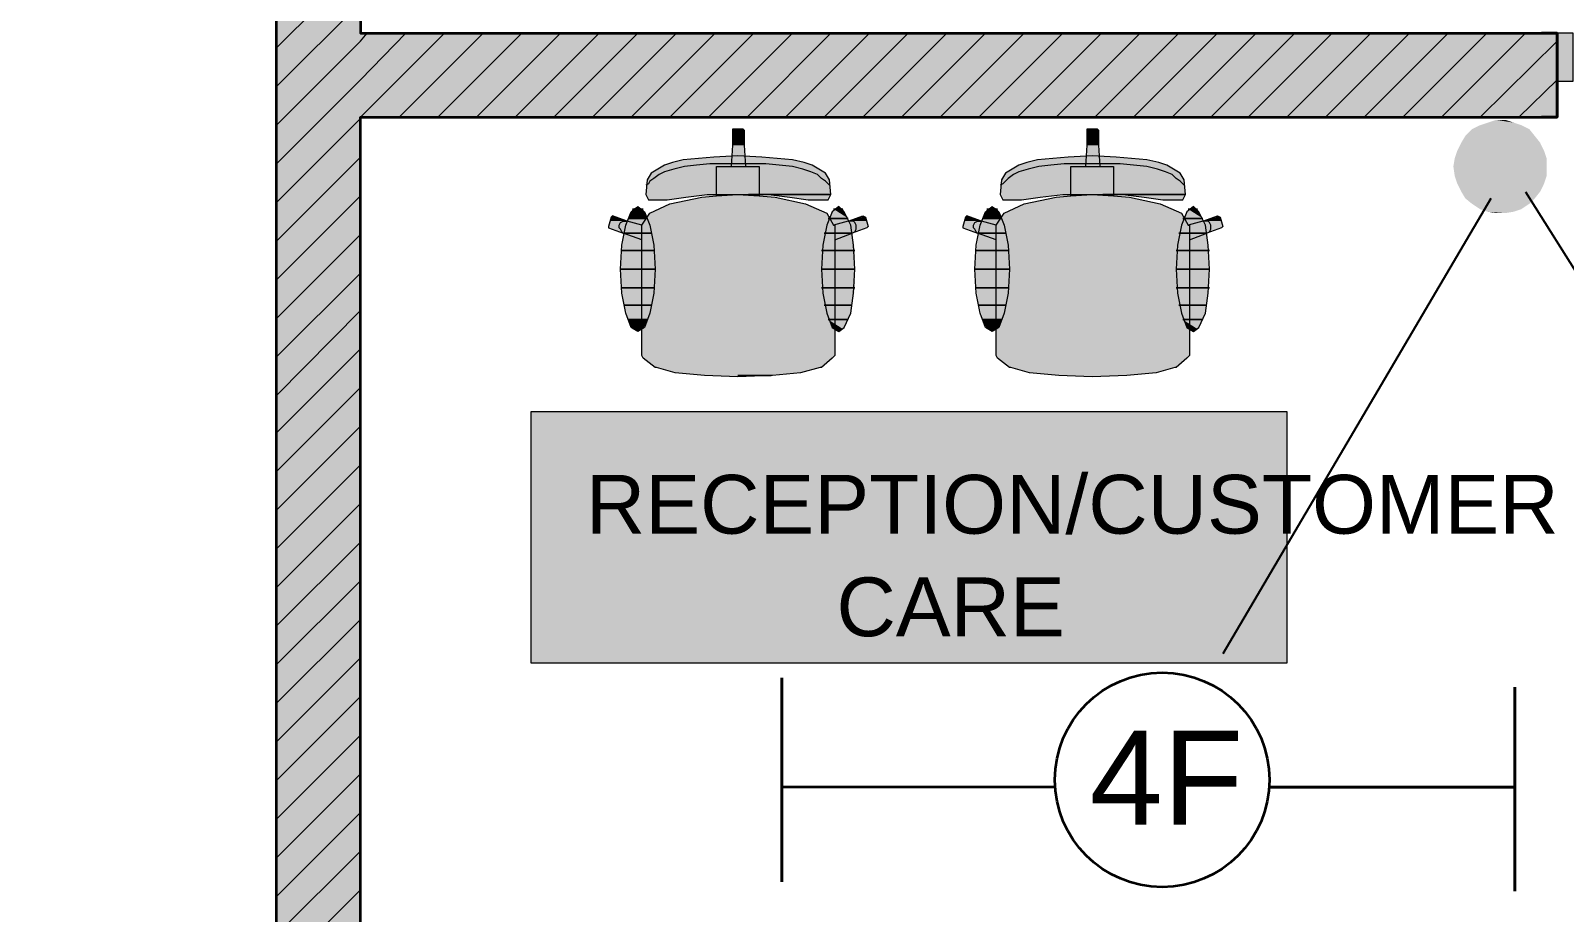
# Model space of a CAD drawing. Header units: millimetres. Extents: x 0 to 72213, y -495 to 58962.
# Drawn here: x 14028 to 21335, y 31709 to 35913 of the extents above; entities that cross this region are included whole.
import ezdxf

# ---------------------------------------------------------------- set-up
doc = ezdxf.new("R2010")
doc.units = ezdxf.units.MM
doc.header["$MEASUREMENT"] = 0
doc.layers.add('PDF_Geometry', color=7, linetype='Continuous', true_color=0xfd8379)
doc.layers.add('PDF_Solid Fills', color=7, linetype='Continuous', true_color=0xffffff)
doc.layers.add('PDF_Text', color=7, linetype='Continuous')
doc.styles.add('PDF Arial-BoldMT', font='arial.ttf')
doc.styles.add('PDF TimesNewRomanPSMT', font='arial.ttf')

msp = doc.modelspace()

# ---------------------------------------------------------------- linework, layer by layer
at = {"layer": 'PDF_Geometry', "color": 7, "lineweight": 35}
for points in [[(15199.4, 41100.4), (15269.3, 41100.4), (15199.4, 41100.4), (15199.4, 40935.3), (15199.4, 41100.4), (17796.5, 41100.4), (17796.5, 40954.4), (17796.5, 40852.8), (17796.5, 40700.4), (15599.4, 40700.4), (15599.4, 35899.9), (21301.6, 35899.9), (21301.6, 35671.3), (21301.6, 35899.9), (21225.4, 35899.9), (21301.6, 35899.9)], [(13897.7, 29092.9), (13796.1, 29092.9), (13796.1, 29296), (13796.1, 29397.6), (13796.1, 29499.2), (15199.4, 29499.2), (15199.4, 40700.4)], [(21225.4, 35899.9), (21301.6, 35899.9), (21301.6, 35671.3), (21301.6, 35499.8), (21225.4, 35499.8)], [(17447.2, 29092.9), (17548.8, 29092.9), (17548.8, 29296), (17548.8, 29397.6), (17548.8, 29499.2), (15599.4, 29499.2), (15599.4, 35499.8), (21301.6, 35499.8), (21301.6, 35671.3), (21301.6, 35499.8), (21225.4, 35499.8), (21301.6, 35499.8)]]:
    msp.add_lwpolyline(points, dxfattribs=at)
at = {"layer": 'PDF_Geometry', "lineweight": 9}
for points in [[(15199.4, 35830), (15599.4, 36230.1)], [(15199.4, 35645.9), (15599.4, 36045.9)], [(15199.4, 35277.6), (15599.4, 35677.6), (15815.3, 35899.9)], [(15199.4, 35461.7), (15599.4, 35861.8), (15631.2, 35899.9)], [(15599.4, 35499.8), (15999.5, 35899.9)], [(15783.6, 35499.8), (16183.6, 35899.9)], [(15967.7, 35499.8), (16367.8, 35899.9)], [(16151.9, 35499.8), (16551.9, 35899.9)], [(16336, 35499.8), (16736.1, 35899.9)], [(16520.2, 35499.8), (16920.2, 35899.9)], [(16704.3, 35499.8), (17104.4, 35899.9)], [(16888.5, 35499.8), (17288.5, 35899.9)], [(17072.6, 35499.8), (17472.6, 35899.9)], [(17256.8, 35499.8), (17656.8, 35899.9)], [(17440.9, 35499.8), (17840.9, 35899.9)], [(17625, 35499.8), (18025.1, 35899.9)], [(17809.2, 35499.8), (18209.2, 35899.9)], [(17993.3, 35499.8), (18393.4, 35899.9)], [(18177.5, 35499.8), (18577.5, 35899.9)], [(18361.6, 35499.8), (18761.7, 35899.9)], [(18545.8, 35499.8), (18945.8, 35899.9)], [(18729.9, 35499.8), (19130, 35899.9)], [(18914.1, 35499.8), (19314.1, 35899.9)], [(19098.2, 35499.8), (19498.2, 35899.9)], [(19282.3, 35499.8), (19682.4, 35899.9)], [(19466.5, 35499.8), (19866.5, 35899.9)], [(19650.6, 35499.8), (20050.7, 35899.9)], [(19828.4, 35499.8), (20228.5, 35899.9)], [(20012.6, 35499.8), (20412.6, 35899.9)], [(20196.7, 35499.8), (20596.8, 35899.9)], [(20380.9, 35499.8), (20780.9, 35899.9)], [(20565, 35499.8), (20965.1, 35899.9)], [(20749.2, 35499.8), (21149.2, 35899.9)], [(20933.3, 35499.8), (21301.6, 35861.8)], [(21117.5, 35499.8), (21301.6, 35677.6)], [(15199.4, 35093.4), (15599.4, 35493.5)], [(15199.4, 34909.3), (15599.4, 35309.3)], [(15199.4, 34725.2), (15599.4, 35125.2)], [(15199.4, 34541), (15599.4, 34941.1)], [(15199.4, 34356.9), (15599.4, 34756.9)], [(15199.4, 34172.7), (15599.4, 34579.1)], [(15199.4, 33994.9), (15599.4, 34395)], [(15199.4, 33810.8), (15599.4, 34210.8)], [(15199.4, 33626.6), (15599.4, 34026.7)], [(15199.4, 33442.5), (15599.4, 33842.5)], [(15199.4, 33258.3), (15599.4, 33658.4)], [(15199.4, 33074.2), (15599.4, 33474.2)], [(15199.4, 32890.1), (15599.4, 33290.1)], [(15199.4, 32705.9), (15599.4, 33105.9)], [(15199.4, 32521.8), (15599.4, 32921.8)], [(15199.4, 32337.6), (15599.4, 32737.7)], [(15199.4, 32153.5), (15599.4, 32553.5)], [(15199.4, 31969.3), (15599.4, 32369.4)], [(15199.4, 31785.2), (15599.4, 32185.2)], [(15199.4, 31601), (15599.4, 32001.1)], [(15199.4, 31416.9), (15599.4, 31816.9)]]:
    msp.add_lwpolyline(points, dxfattribs=at)
at = {"layer": 'PDF_Geometry', "color": 30, "lineweight": 20, "true_color": 0xff6600}
msp.add_lwpolyline([(21301.6, 35671.3), (21377.8, 35671.3), (21377.8, 35899.9), (21301.6, 35899.9)], close=True, dxfattribs=at)
at = {"layer": 'PDF_Geometry', "color": 39, "lineweight": 13, "true_color": 0x563838}
for points in [[(17428.2, 35366.5), (17428.2, 35436.3), (17421.8, 35442.7), (17396.4, 35442.7), (17371, 35442.7), (17371, 35436.3), (17371, 35366.5)], [(19117.3, 35366.5), (19117.3, 35436.3), (19110.9, 35442.7), (19085.5, 35442.7), (19060.1, 35442.7), (19060.1, 35436.3), (19060.1, 35366.5)], [(17434.5, 35264.9), (17428.2, 35366.5), (17428.2, 35372.8), (17421.8, 35385.5), (17409.1, 35391.9), (17396.4, 35391.9), (17383.7, 35391.9), (17377.4, 35385.5), (17371, 35372.8), (17371, 35366.5), (17364.7, 35264.9)], [(19123.6, 35264.9), (19117.3, 35366.5), (19117.3, 35372.8), (19110.9, 35385.5), (19098.2, 35391.9), (19085.5, 35391.9), (19072.8, 35391.9), (19066.5, 35385.5), (19060.1, 35372.8), (19060.1, 35366.5), (19053.8, 35264.9)], [(17834.6, 35176), (17828.2, 35182.3), (17815.5, 35195), (17796.5, 35207.7), (17777.4, 35226.8), (17745.7, 35239.5), (17707.6, 35252.2), (17656.8, 35264.9), (17593.3, 35271.2), (17529.8, 35277.6), (17466.3, 35277.6), (17396.4, 35277.6), (17332.9, 35277.6), (17263.1, 35277.6), (17199.6, 35271.2), (17142.5, 35264.9), (17091.7, 35252.2), (17047.2, 35239.5), (17021.8, 35226.8), (16996.4, 35207.7), (16977.4, 35195), (16971, 35182.3), (16958.3, 35176)], [(17294.8, 35125.2), (17294.8, 35201.4), (17294.8, 35264.9), (17364.7, 35264.9), (17396.4, 35264.9), (17434.5, 35264.9), (17498, 35264.9), (17498, 35201.4), (17498, 35125.2)], [(19523.6, 35176), (19517.3, 35182.3), (19504.6, 35195), (19485.5, 35207.7), (19466.5, 35226.8), (19434.7, 35239.5), (19396.6, 35252.2), (19345.8, 35264.9), (19282.3, 35271.2), (19218.9, 35277.6), (19155.4, 35277.6), (19085.5, 35277.6), (19022, 35277.6), (18952.2, 35277.6), (18888.7, 35271.2), (18831.5, 35264.9), (18780.7, 35252.2), (18736.3, 35239.5), (18710.9, 35226.8), (18685.5, 35207.7), (18672.8, 35195), (18660.1, 35182.3), (18647.4, 35176)], [(18983.9, 35125.2), (18983.9, 35201.4), (18983.9, 35264.9), (19053.8, 35264.9), (19085.5, 35264.9), (19123.6, 35264.9), (19187.1, 35264.9), (19187.1, 35201.4), (19187.1, 35125.2)], [(16939.3, 34985.5), (16977.4, 35042.7), (17072.6, 35087.1), (17225, 35118.8), (17294.8, 35125.2), (17396.4, 35131.5), (17498, 35125.2), (17574.2, 35118.8), (17720.3, 35087.1), (17821.9, 35042.7), (17853.6, 34985.5)], [(18628.3, 34985.5), (18666.4, 35042.7), (18761.7, 35087.1), (18914.1, 35118.8), (18983.9, 35125.2), (19085.5, 35131.5), (19187.1, 35125.2), (19263.3, 35118.8), (19409.3, 35087.1), (19510.9, 35042.7), (19542.7, 34985.5)], [(16939.3, 34915.7), (16850.4, 34947.4), (16844, 34953.8), (16837.7, 34966.5), (16831.3, 34972.8), (16831.3, 34985.5), (16837.7, 34998.2), (16850.4, 35004.6), (16856.7, 35004.6), (16869.4, 35004.6), (16799.6, 35030), (16793.2, 35023.6), (16780.5, 34979.2), (16780.5, 34972.8), (16850.4, 34947.4)], [(17923.5, 35004.6), (17853.6, 34985.5), (17860, 34985.5), (17860, 34915.7), (17860, 34496.6), (17860, 34426.7), (17860, 34363.2), (17847.3, 34350.5), (17796.5, 34306.1), (17790.1, 34306.1), (17694.9, 34280.7), (17561.5, 34268), (17555.2, 34268), (17396.4, 34261.6), (17237.7, 34268), (17098, 34280.7), (17009.1, 34306.1), (17002.8, 34306.1), (16945.6, 34350.5), (16939.3, 34363.2), (16939.3, 34426.7), (16939.3, 34496.6), (16939.3, 34915.7), (16939.3, 34985.5), (16869.4, 35004.6)], [(17860, 34915.7), (17942.5, 34947.4), (17955.2, 34953.8), (17961.6, 34966.5), (17961.6, 34972.8), (17961.6, 34985.5), (17955.2, 34998.2), (17948.9, 35004.6), (17936.2, 35004.6), (17923.5, 35004.6), (17993.3, 35030), (18006, 35023.6), (18018.7, 34979.2), (18012.4, 34972.8), (17942.5, 34947.4)], [(18628.3, 34915.7), (18539.4, 34947.4), (18533.1, 34953.8), (18526.7, 34966.5), (18520.4, 34972.8), (18520.4, 34985.5), (18526.7, 34998.2), (18539.4, 35004.6), (18545.8, 35004.6), (18558.5, 35004.6), (18488.6, 35030), (18482.3, 35023.6), (18469.6, 34979.2), (18469.6, 34972.8), (18539.4, 34947.4)], [(19612.5, 35004.6), (19542.7, 34985.5), (19549, 34985.5), (19549, 34915.7), (19549, 34496.6), (19549, 34426.7), (19549, 34363.2), (19536.3, 34350.5), (19485.5, 34306.1), (19479.2, 34306.1), (19390.3, 34280.7), (19250.6, 34268), (19085.5, 34261.6), (18926.8, 34268), (18787.1, 34280.7), (18698.2, 34306.1), (18691.8, 34306.1), (18634.7, 34350.5), (18628.3, 34363.2), (18628.3, 34426.7), (18628.3, 34496.6), (18628.3, 34915.7), (18628.3, 34985.5), (18558.5, 35004.6)], [(19549, 34915.7), (19631.6, 34947.4), (19644.3, 34953.8), (19650.6, 34966.5), (19650.6, 34972.8), (19650.6, 34985.5), (19644.3, 34998.2), (19637.9, 35004.6), (19625.2, 35004.6), (19612.5, 35004.6), (19682.4, 35030), (19695.1, 35023.6), (19707.8, 34979.2), (19701.4, 34972.8), (19631.6, 34947.4)]]:
    msp.add_lwpolyline(points, dxfattribs=at)
for points in [[(17148.8, 35118.8), (17250.4, 35131.5), (17396.4, 35131.5), (17542.5, 35131.5), (17644.1, 35118.8), (17733, 35106.1), (17790.1, 35106.1), (17828.2, 35106.1), (17840.9, 35131.5), (17834.6, 35201.4), (17815.5, 35233.1), (17752, 35271.2), (17713.9, 35283.9), (17656.8, 35296.6), (17510.7, 35309.3), (17396.4, 35315.7), (17282.2, 35309.3), (17136.1, 35296.6), (17085.3, 35283.9), (17047.2, 35271.2), (16983.7, 35233.1), (16964.7, 35201.4), (16958.3, 35131.5), (16971, 35106.1), (17002.8, 35106.1), (17059.9, 35106.1)], [(18837.9, 35118.8), (18945.8, 35131.5), (19085.5, 35131.5), (19231.6, 35131.5), (19333.1, 35118.8), (19422, 35106.1), (19485.5, 35106.1), (19517.3, 35106.1), (19530, 35131.5), (19523.6, 35201.4), (19504.6, 35233.1), (19441.1, 35271.2), (19403, 35283.9), (19345.8, 35296.6), (19199.8, 35309.3), (19085.5, 35315.7), (18971.2, 35309.3), (18825.2, 35296.6), (18774.4, 35283.9), (18736.3, 35271.2), (18672.8, 35233.1), (18653.7, 35201.4), (18647.4, 35131.5), (18660.1, 35106.1), (18691.8, 35106.1), (18749, 35106.1)], [(16837.7, 34776), (16844, 34890.3), (16863.1, 34985.5), (16888.5, 35049), (16920.2, 35074.4), (16952, 35049), (16977.4, 34985.5), (16996.4, 34890.3), (17002.8, 34776), (16996.4, 34661.7), (16977.4, 34566.4), (16952, 34496.6), (16920.2, 34477.5), (16888.5, 34496.6), (16863.1, 34566.4), (16844, 34661.7)], [(17948.9, 34890.3), (17936.2, 34985.5), (17904.4, 35049), (17879, 35074.4), (17847.3, 35049), (17821.9, 34985.5), (17802.8, 34890.3), (17796.5, 34776), (17802.8, 34661.7), (17821.9, 34566.4), (17847.3, 34496.6), (17879, 34477.5), (17904.4, 34496.6), (17936.2, 34566.4), (17948.9, 34661.7), (17955.2, 34776)], [(18526.7, 34776), (18533.1, 34890.3), (18552.1, 34985.5), (18577.5, 35049), (18609.3, 35074.4), (18641, 35049), (18666.4, 34985.5), (18685.5, 34890.3), (18691.8, 34776), (18685.5, 34661.7), (18666.4, 34566.4), (18641, 34496.6), (18609.3, 34477.5), (18577.5, 34496.6), (18552.1, 34566.4), (18533.1, 34661.7)], [(19637.9, 34890.3), (19625.2, 34985.5), (19593.5, 35049), (19568.1, 35074.4), (19536.3, 35049), (19510.9, 34985.5), (19491.9, 34890.3), (19485.5, 34776), (19491.9, 34661.7), (19510.9, 34566.4), (19536.3, 34496.6), (19568.1, 34477.5), (19593.5, 34496.6), (19625.2, 34566.4), (19637.9, 34661.7), (19644.3, 34776)], [(20012.6, 32896.4), (16412.2, 32896.4), (16412.2, 34096.5), (20012.6, 34096.5)]]:
    msp.add_lwpolyline(points, close=True, dxfattribs=at)
at = {"layer": 'PDF_Geometry', "color": 7, "lineweight": 0, "true_color": 0xffffff}
for points in [[(17840.9, 35131.5), (17447.2, 35131.5), (17840.9, 35131.5)], [(19530, 35131.5), (19136.3, 35131.5), (19530, 35131.5)], [(16964.7, 35017.3), (16875.8, 35017.3), (16964.7, 35017.3)], [(16945.6, 35061.7), (16894.8, 35061.7), (16945.6, 35061.7)], [(17923.5, 35017.3), (17828.2, 35017.3), (17923.5, 35017.3)], [(17898.1, 35061.7), (17853.6, 35061.7), (17898.1, 35061.7)], [(18653.7, 35017.3), (18564.8, 35017.3), (18653.7, 35017.3)], [(18634.7, 35061.7), (18583.9, 35061.7), (18634.7, 35061.7)], [(19612.5, 35017.3), (19517.3, 35017.3), (19612.5, 35017.3)], [(19587.1, 35061.7), (19542.7, 35061.7), (19587.1, 35061.7)], [(16983.7, 34947.4), (16856.7, 34947.4), (16983.7, 34947.4)], [(17942.5, 34947.4), (17809.2, 34947.4), (17942.5, 34947.4)], [(18672.8, 34947.4), (18545.8, 34947.4), (18672.8, 34947.4)], [(19631.6, 34947.4), (19498.2, 34947.4), (19631.6, 34947.4)], [(16996.4, 34864.9), (16844, 34864.9), (16996.4, 34864.9)], [(17955.2, 34864.9), (17796.5, 34864.9), (17955.2, 34864.9)], [(18685.5, 34864.9), (18533.1, 34864.9), (18685.5, 34864.9)], [(19644.3, 34864.9), (19485.5, 34864.9), (19644.3, 34864.9)], [(17002.8, 34776), (16837.7, 34776), (17002.8, 34776)], [(17955.2, 34776), (17796.5, 34776), (17955.2, 34776)], [(18691.8, 34776), (18526.7, 34776), (18691.8, 34776)], [(19644.3, 34776), (19485.5, 34776), (19644.3, 34776)], [(16996.4, 34687.1), (16844, 34687.1), (16996.4, 34687.1)], [(17955.2, 34687.1), (17796.5, 34687.1), (17955.2, 34687.1)], [(18685.5, 34687.1), (18533.1, 34687.1), (18685.5, 34687.1)], [(19644.3, 34687.1), (19485.5, 34687.1), (19644.3, 34687.1)], [(16983.7, 34604.5), (16856.7, 34604.5), (16983.7, 34604.5)], [(17942.5, 34604.5), (17809.2, 34604.5), (17942.5, 34604.5)], [(18672.8, 34604.5), (18545.8, 34604.5), (18672.8, 34604.5)], [(19631.6, 34604.5), (19498.2, 34604.5), (19631.6, 34604.5)], [(16964.7, 34534.7), (16875.8, 34534.7), (16964.7, 34534.7)], [(17923.5, 34534.7), (17828.2, 34534.7), (17923.5, 34534.7)], [(18653.7, 34534.7), (18564.8, 34534.7), (18653.7, 34534.7)], [(19612.5, 34534.7), (19517.3, 34534.7), (19612.5, 34534.7)], [(17555.2, 34268), (17396.4, 34268), (17555.2, 34268)]]:
    msp.add_lwpolyline(points, dxfattribs=at)
at = {"layer": 'PDF_Geometry', "color": 1, "lineweight": 25}
for points in [[(20984.1, 35112.5), (19707.8, 32940.9)], [(21149.2, 35144.2), (21434.9, 34693.4)]]:
    msp.add_lwpolyline(points, dxfattribs=at)
at = {"layer": 'PDF_Geometry', "color": 1, "lineweight": 40}
for points in [[(17606, 31855), (17606, 32826.6)], [(21098.4, 31810.6), (21098.4, 32782.1)], [(19923.7, 32305.9), (21098.4, 32305.9)]]:
    msp.add_lwpolyline(points, dxfattribs=at)
at = {"layer": 'PDF_Geometry', "color": 1, "lineweight": 35}
msp.add_lwpolyline([(18907.7, 32305.9), (17612.3, 32305.9)], dxfattribs=at)
msp.add_circle((19418.9, 32340.8), 511.2, dxfattribs=at)
at = {"layer": 'PDF_Solid Fills', "transparency": 33554559}
for points in [[(15199.4, 40700.4), (15199.4, 29499.2), (15599.4, 40700.4)], [(15199.4, 29499.2), (15599.4, 40700.4), (15599.4, 29499.2)], [(15599.4, 35899.9), (15599.4, 35499.8), (21301.6, 35899.9)], [(15599.4, 35499.8), (21301.6, 35899.9), (21301.6, 35499.8)], [(21301.6, 35671.3), (21301.6, 35899.9), (21377.8, 35671.3)], [(21301.6, 35899.9), (21377.8, 35671.3), (21377.8, 35899.9)], [(17396.4, 35442.7), (17371, 35442.7), (17396.4, 35436.3)], [(17371, 35442.7), (17396.4, 35436.3), (17371, 35436.3)], [(17421.8, 35442.7), (17396.4, 35442.7), (17428.2, 35436.3)], [(17396.4, 35442.7), (17428.2, 35436.3), (17396.4, 35436.3)], [(19085.5, 35442.7), (19060.1, 35442.7), (19085.5, 35436.3)], [(19060.1, 35442.7), (19085.5, 35436.3), (19060.1, 35436.3)], [(19110.9, 35442.7), (19085.5, 35442.7), (19117.3, 35436.3)], [(19085.5, 35442.7), (19117.3, 35436.3), (19085.5, 35436.3)], [(17371, 35366.5), (17396.4, 35264.9), (17364.7, 35264.9)], [(17396.4, 35436.3), (17371, 35436.3), (17396.4, 35366.5)], [(17371, 35436.3), (17396.4, 35366.5), (17371, 35366.5)], [(17396.4, 35366.5), (17371, 35366.5), (17396.4, 35264.9)], [(17428.2, 35436.3), (17396.4, 35436.3), (17428.2, 35366.5)], [(17396.4, 35436.3), (17428.2, 35366.5), (17396.4, 35366.5)], [(17428.2, 35366.5), (17396.4, 35366.5), (17434.5, 35264.9)], [(17396.4, 35366.5), (17434.5, 35264.9), (17396.4, 35264.9)], [(19060.1, 35366.5), (19085.5, 35264.9), (19053.8, 35264.9)], [(19085.5, 35436.3), (19060.1, 35436.3), (19085.5, 35366.5)], [(19060.1, 35436.3), (19085.5, 35366.5), (19060.1, 35366.5)], [(19085.5, 35366.5), (19060.1, 35366.5), (19085.5, 35264.9)], [(19117.3, 35436.3), (19085.5, 35436.3), (19117.3, 35366.5)], [(19085.5, 35436.3), (19117.3, 35366.5), (19085.5, 35366.5)], [(19117.3, 35366.5), (19085.5, 35366.5), (19123.6, 35264.9)], [(19085.5, 35366.5), (19123.6, 35264.9), (19085.5, 35264.9)], [(17136.1, 35296.6), (17396.4, 35283.9), (17085.3, 35283.9)], [(17282.2, 35309.3), (17396.4, 35296.6), (17136.1, 35296.6)], [(17396.4, 35296.6), (17136.1, 35296.6), (17396.4, 35283.9)], [(17396.4, 35315.7), (17396.4, 35309.3), (17282.2, 35309.3)], [(17396.4, 35309.3), (17282.2, 35309.3), (17396.4, 35296.6)], [(17396.4, 35315.7), (17510.7, 35309.3), (17396.4, 35309.3)], [(17510.7, 35309.3), (17396.4, 35309.3), (17656.8, 35296.6)], [(17396.4, 35309.3), (17656.8, 35296.6), (17396.4, 35296.6)], [(17656.8, 35296.6), (17396.4, 35296.6), (17713.9, 35283.9)], [(17396.4, 35296.6), (17713.9, 35283.9), (17396.4, 35283.9)], [(18825.2, 35296.6), (19085.5, 35283.9), (18774.4, 35283.9)], [(18971.2, 35309.3), (19085.5, 35296.6), (18825.2, 35296.6)], [(19085.5, 35296.6), (18825.2, 35296.6), (19085.5, 35283.9)], [(19085.5, 35315.7), (19085.5, 35309.3), (18971.2, 35309.3)], [(19085.5, 35309.3), (18971.2, 35309.3), (19085.5, 35296.6)], [(19085.5, 35315.7), (19199.8, 35309.3), (19085.5, 35309.3)], [(19199.8, 35309.3), (19085.5, 35309.3), (19345.8, 35296.6)], [(19085.5, 35309.3), (19345.8, 35296.6), (19085.5, 35296.6)], [(19345.8, 35296.6), (19085.5, 35296.6), (19403, 35283.9)], [(19085.5, 35296.6), (19403, 35283.9), (19085.5, 35283.9)], [(16983.7, 35233.1), (17396.4, 35201.4), (16964.7, 35201.4)], [(17047.2, 35271.2), (17396.4, 35233.1), (16983.7, 35233.1)], [(17396.4, 35233.1), (16983.7, 35233.1), (17396.4, 35201.4)], [(17085.3, 35283.9), (17396.4, 35271.2), (17047.2, 35271.2)], [(17396.4, 35271.2), (17047.2, 35271.2), (17396.4, 35233.1)], [(17396.4, 35283.9), (17085.3, 35283.9), (17396.4, 35271.2)], [(17396.4, 35264.9), (17294.8, 35264.9), (17396.4, 35201.4)], [(17294.8, 35264.9), (17396.4, 35201.4), (17294.8, 35201.4)], [(17713.9, 35283.9), (17396.4, 35283.9), (17752, 35271.2)], [(17396.4, 35283.9), (17752, 35271.2), (17396.4, 35271.2)], [(17752, 35271.2), (17396.4, 35271.2), (17815.5, 35233.1)], [(17396.4, 35271.2), (17815.5, 35233.1), (17396.4, 35233.1)], [(17498, 35264.9), (17396.4, 35264.9), (17498, 35201.4)], [(17396.4, 35264.9), (17498, 35201.4), (17396.4, 35201.4)], [(17815.5, 35233.1), (17396.4, 35233.1), (17834.6, 35201.4)], [(17396.4, 35233.1), (17834.6, 35201.4), (17396.4, 35201.4)], [(18672.8, 35233.1), (19085.5, 35201.4), (18653.7, 35201.4)], [(18736.3, 35271.2), (19085.5, 35233.1), (18672.8, 35233.1)], [(19085.5, 35233.1), (18672.8, 35233.1), (19085.5, 35201.4)], [(18774.4, 35283.9), (19085.5, 35271.2), (18736.3, 35271.2)], [(19085.5, 35271.2), (18736.3, 35271.2), (19085.5, 35233.1)], [(19085.5, 35283.9), (18774.4, 35283.9), (19085.5, 35271.2)], [(19085.5, 35264.9), (18983.9, 35264.9), (19085.5, 35201.4)], [(18983.9, 35264.9), (19085.5, 35201.4), (18983.9, 35201.4)], [(19403, 35283.9), (19085.5, 35283.9), (19441.1, 35271.2)], [(19085.5, 35283.9), (19441.1, 35271.2), (19085.5, 35271.2)], [(19441.1, 35271.2), (19085.5, 35271.2), (19504.6, 35233.1)], [(19085.5, 35271.2), (19504.6, 35233.1), (19085.5, 35233.1)], [(19187.1, 35264.9), (19085.5, 35264.9), (19187.1, 35201.4)], [(19085.5, 35264.9), (19187.1, 35201.4), (19085.5, 35201.4)], [(19504.6, 35233.1), (19085.5, 35233.1), (19523.6, 35201.4)], [(19085.5, 35233.1), (19523.6, 35201.4), (19085.5, 35201.4)], [(16964.7, 35201.4), (17396.4, 35131.5), (16958.3, 35131.5)], [(17396.4, 35201.4), (16964.7, 35201.4), (17396.4, 35131.5)], [(17396.4, 35201.4), (17294.8, 35201.4), (17396.4, 35125.2)], [(17294.8, 35201.4), (17396.4, 35125.2), (17294.8, 35125.2)], [(17498, 35201.4), (17396.4, 35201.4), (17498, 35125.2)], [(17396.4, 35201.4), (17498, 35125.2), (17396.4, 35125.2)], [(17834.6, 35201.4), (17396.4, 35201.4), (17840.9, 35131.5)], [(17396.4, 35201.4), (17840.9, 35131.5), (17396.4, 35131.5)], [(18653.7, 35201.4), (19085.5, 35131.5), (18647.4, 35131.5)], [(19085.5, 35201.4), (18653.7, 35201.4), (19085.5, 35131.5)], [(19085.5, 35201.4), (18983.9, 35201.4), (19085.5, 35125.2)], [(18983.9, 35201.4), (19085.5, 35125.2), (18983.9, 35125.2)], [(19187.1, 35201.4), (19085.5, 35201.4), (19187.1, 35125.2)], [(19085.5, 35201.4), (19187.1, 35125.2), (19085.5, 35125.2)], [(19523.6, 35201.4), (19085.5, 35201.4), (19530, 35131.5)], [(19085.5, 35201.4), (19530, 35131.5), (19085.5, 35131.5)], [(16920.2, 35074.4), (16945.6, 35061.7), (16894.8, 35061.7)], [(17352, 35131.5), (17352, 35131.5), (16958.3, 35131.5)], [(17352, 35131.5), (16958.3, 35131.5), (17396.4, 35131.5)], [(17250.4, 35131.5), (17250.4, 35131.5), (16958.3, 35131.5)], [(17250.4, 35131.5), (16958.3, 35131.5), (17352, 35131.5)], [(17250.4, 35131.5), (16958.3, 35131.5), (17148.8, 35118.8)], [(16958.3, 35131.5), (17148.8, 35118.8), (16964.7, 35118.8)], [(17148.8, 35118.8), (16964.7, 35118.8), (17066.3, 35106.1)], [(16964.7, 35118.8), (17066.3, 35106.1), (16971, 35106.1)], [(16971, 35106.1), (16977.4, 35106.1), (17059.9, 35106.1)], [(16971, 35106.1), (17066.3, 35106.1), (17059.9, 35106.1)], [(16977.4, 35106.1), (17059.9, 35106.1), (17002.8, 35106.1)], [(17072.6, 35087.1), (17396.4, 35042.7), (16977.4, 35042.7)], [(17225, 35118.8), (17396.4, 35087.1), (17072.6, 35087.1)], [(17396.4, 35087.1), (17072.6, 35087.1), (17396.4, 35042.7)], [(17294.8, 35125.2), (17396.4, 35118.8), (17225, 35118.8)], [(17396.4, 35118.8), (17225, 35118.8), (17396.4, 35087.1)], [(17396.4, 35125.2), (17294.8, 35125.2), (17396.4, 35118.8)], [(17840.9, 35131.5), (17396.4, 35131.5), (17447.2, 35131.5)], [(17396.4, 35131.5), (17840.9, 35131.5), (17840.9, 35131.5)], [(17498, 35125.2), (17396.4, 35125.2), (17574.2, 35118.8)], [(17396.4, 35125.2), (17574.2, 35118.8), (17396.4, 35118.8)], [(17574.2, 35118.8), (17396.4, 35118.8), (17720.3, 35087.1)], [(17396.4, 35118.8), (17720.3, 35087.1), (17396.4, 35087.1)], [(17720.3, 35087.1), (17396.4, 35087.1), (17821.9, 35042.7)], [(17396.4, 35087.1), (17821.9, 35042.7), (17396.4, 35042.7)], [(17447.2, 35131.5), (17840.9, 35131.5), (17542.5, 35131.5)], [(17840.9, 35131.5), (17542.5, 35131.5), (17834.6, 35118.8)], [(17542.5, 35131.5), (17834.6, 35118.8), (17644.1, 35118.8)], [(17834.6, 35118.8), (17644.1, 35118.8), (17828.2, 35106.1)], [(17644.1, 35118.8), (17828.2, 35106.1), (17726.6, 35106.1)], [(17726.6, 35106.1), (17733, 35106.1), (17821.9, 35106.1)], [(17726.6, 35106.1), (17828.2, 35106.1), (17821.9, 35106.1)], [(17733, 35106.1), (17821.9, 35106.1), (17790.1, 35106.1)], [(17879, 35074.4), (17898.1, 35061.7), (17853.6, 35061.7)], [(18609.3, 35074.4), (18634.7, 35061.7), (18583.9, 35061.7)], [(19041.1, 35131.5), (19041.1, 35131.5), (18647.4, 35131.5)], [(19041.1, 35131.5), (18647.4, 35131.5), (19085.5, 35131.5)], [(18945.8, 35131.5), (18945.8, 35131.5), (18647.4, 35131.5)], [(18945.8, 35131.5), (18647.4, 35131.5), (19041.1, 35131.5)], [(18945.8, 35131.5), (18647.4, 35131.5), (18837.9, 35118.8)], [(18647.4, 35131.5), (18837.9, 35118.8), (18653.7, 35118.8)], [(18837.9, 35118.8), (18653.7, 35118.8), (18755.3, 35106.1)], [(18653.7, 35118.8), (18755.3, 35106.1), (18660.1, 35106.1)], [(18660.1, 35106.1), (18666.4, 35106.1), (18749, 35106.1)], [(18660.1, 35106.1), (18755.3, 35106.1), (18749, 35106.1)], [(18666.4, 35106.1), (18749, 35106.1), (18691.8, 35106.1)], [(18761.7, 35087.1), (19085.5, 35042.7), (18666.4, 35042.7)], [(18914.1, 35118.8), (19085.5, 35087.1), (18761.7, 35087.1)], [(19085.5, 35087.1), (18761.7, 35087.1), (19085.5, 35042.7)], [(18983.9, 35125.2), (19085.5, 35118.8), (18914.1, 35118.8)], [(19085.5, 35118.8), (18914.1, 35118.8), (19085.5, 35087.1)], [(19085.5, 35125.2), (18983.9, 35125.2), (19085.5, 35118.8)], [(19530, 35131.5), (19085.5, 35131.5), (19136.3, 35131.5)], [(19085.5, 35131.5), (19530, 35131.5), (19530, 35131.5)], [(19187.1, 35125.2), (19085.5, 35125.2), (19263.3, 35118.8)], [(19085.5, 35125.2), (19263.3, 35118.8), (19085.5, 35118.8)], [(19263.3, 35118.8), (19085.5, 35118.8), (19409.3, 35087.1)], [(19085.5, 35118.8), (19409.3, 35087.1), (19085.5, 35087.1)], [(19409.3, 35087.1), (19085.5, 35087.1), (19510.9, 35042.7)], [(19085.5, 35087.1), (19510.9, 35042.7), (19085.5, 35042.7)], [(19136.3, 35131.5), (19530, 35131.5), (19231.6, 35131.5)], [(19530, 35131.5), (19231.6, 35131.5), (19523.6, 35118.8)], [(19231.6, 35131.5), (19523.6, 35118.8), (19333.1, 35118.8)], [(19523.6, 35118.8), (19333.1, 35118.8), (19517.3, 35106.1)], [(19333.1, 35118.8), (19517.3, 35106.1), (19415.7, 35106.1)], [(19415.7, 35106.1), (19422, 35106.1), (19510.9, 35106.1)], [(19415.7, 35106.1), (19517.3, 35106.1), (19510.9, 35106.1)], [(19422, 35106.1), (19510.9, 35106.1), (19485.5, 35106.1)], [(19568.1, 35074.4), (19587.1, 35061.7), (19542.7, 35061.7)], [(16786.9, 35004.6), (16939.3, 34985.5), (16780.5, 34985.5)], [(16793.2, 35023.6), (16869.4, 35004.6), (16786.9, 35004.6)], [(16869.4, 35004.6), (16786.9, 35004.6), (16939.3, 34985.5)], [(16799.6, 35030), (16812.3, 35023.6), (16793.2, 35023.6)], [(16812.3, 35023.6), (16793.2, 35023.6), (16869.4, 35004.6)], [(16875.8, 35017.3), (16983.7, 34947.4), (16856.7, 34947.4)], [(16894.8, 35061.7), (16964.7, 35017.3), (16875.8, 35017.3)], [(16875.8, 35017.3), (16964.7, 35017.3), (16964.7, 35017.3)], [(16964.7, 35017.3), (16875.8, 35017.3), (16983.7, 34947.4)], [(16894.8, 35061.7), (16945.6, 35061.7), (16945.6, 35061.7)], [(16945.6, 35061.7), (16894.8, 35061.7), (16964.7, 35017.3)], [(16952, 35004.6), (17396.4, 34985.5), (16939.3, 34985.5)], [(16977.4, 35042.7), (17396.4, 35004.6), (16952, 35004.6)], [(17396.4, 35004.6), (16952, 35004.6), (17396.4, 34985.5)], [(17396.4, 35042.7), (16977.4, 35042.7), (17396.4, 35004.6)], [(17821.9, 35042.7), (17396.4, 35042.7), (17847.3, 35004.6)], [(17396.4, 35042.7), (17847.3, 35004.6), (17396.4, 35004.6)], [(17847.3, 35004.6), (17396.4, 35004.6), (17853.6, 34985.5)], [(17396.4, 35004.6), (17853.6, 34985.5), (17396.4, 34985.5)], [(17828.2, 35017.3), (17942.5, 34947.4), (17809.2, 34947.4)], [(17853.6, 35061.7), (17923.5, 35017.3), (17828.2, 35017.3)], [(17828.2, 35017.3), (17923.5, 35017.3), (17923.5, 35017.3)], [(17923.5, 35017.3), (17828.2, 35017.3), (17942.5, 34947.4)], [(17853.6, 35061.7), (17898.1, 35061.7), (17898.1, 35061.7)], [(17898.1, 35061.7), (17853.6, 35061.7), (17923.5, 35017.3)], [(17923.5, 35004.6), (18018.7, 34985.5), (17853.6, 34985.5)], [(17987, 35023.6), (18012.4, 35004.6), (17923.5, 35004.6)], [(18012.4, 35004.6), (17923.5, 35004.6), (18018.7, 34985.5)], [(17993.3, 35030), (18006, 35023.6), (17987, 35023.6)], [(18006, 35023.6), (17987, 35023.6), (18012.4, 35004.6)], [(18475.9, 35004.6), (18628.3, 34985.5), (18469.6, 34985.5)], [(18482.3, 35023.6), (18558.5, 35004.6), (18475.9, 35004.6)], [(18558.5, 35004.6), (18475.9, 35004.6), (18628.3, 34985.5)], [(18488.6, 35030), (18501.3, 35023.6), (18482.3, 35023.6)], [(18501.3, 35023.6), (18482.3, 35023.6), (18558.5, 35004.6)], [(18564.8, 35017.3), (18672.8, 34947.4), (18545.8, 34947.4)], [(18583.9, 35061.7), (18653.7, 35017.3), (18564.8, 35017.3)], [(18564.8, 35017.3), (18653.7, 35017.3), (18653.7, 35017.3)], [(18653.7, 35017.3), (18564.8, 35017.3), (18672.8, 34947.4)], [(18583.9, 35061.7), (18634.7, 35061.7), (18634.7, 35061.7)], [(18634.7, 35061.7), (18583.9, 35061.7), (18653.7, 35017.3)], [(18641, 35004.6), (19085.5, 34985.5), (18628.3, 34985.5)], [(18666.4, 35042.7), (19085.5, 35004.6), (18641, 35004.6)], [(19085.5, 35004.6), (18641, 35004.6), (19085.5, 34985.5)], [(19085.5, 35042.7), (18666.4, 35042.7), (19085.5, 35004.6)], [(19510.9, 35042.7), (19085.5, 35042.7), (19536.3, 35004.6)], [(19085.5, 35042.7), (19536.3, 35004.6), (19085.5, 35004.6)], [(19536.3, 35004.6), (19085.5, 35004.6), (19542.7, 34985.5)], [(19085.5, 35004.6), (19542.7, 34985.5), (19085.5, 34985.5)], [(19517.3, 35017.3), (19631.6, 34947.4), (19498.2, 34947.4)], [(19542.7, 35061.7), (19612.5, 35017.3), (19517.3, 35017.3)], [(19517.3, 35017.3), (19612.5, 35017.3), (19612.5, 35017.3)], [(19612.5, 35017.3), (19517.3, 35017.3), (19631.6, 34947.4)], [(19542.7, 35061.7), (19587.1, 35061.7), (19587.1, 35061.7)], [(19587.1, 35061.7), (19542.7, 35061.7), (19612.5, 35017.3)], [(19612.5, 35004.6), (19707.8, 34985.5), (19542.7, 34985.5)], [(19676, 35023.6), (19701.4, 35004.6), (19612.5, 35004.6)], [(19701.4, 35004.6), (19612.5, 35004.6), (19707.8, 34985.5)], [(19682.4, 35030), (19695.1, 35023.6), (19676, 35023.6)], [(19695.1, 35023.6), (19676, 35023.6), (19701.4, 35004.6)], [(17396.4, 34985.5), (16780.5, 34985.5), (17396.4, 34979.2)], [(16780.5, 34985.5), (17396.4, 34979.2), (16780.5, 34979.2)], [(17396.4, 34979.2), (16780.5, 34979.2), (17396.4, 34972.8)], [(16780.5, 34979.2), (17396.4, 34972.8), (16780.5, 34972.8)], [(17396.4, 34972.8), (16780.5, 34972.8), (17396.4, 34947.4)], [(16780.5, 34972.8), (17396.4, 34947.4), (16850.4, 34947.4)], [(16856.7, 34947.4), (16996.4, 34864.9), (16844, 34864.9)], [(17396.4, 34947.4), (16850.4, 34947.4), (17396.4, 34915.7)], [(16850.4, 34947.4), (17396.4, 34915.7), (16939.3, 34915.7)], [(16856.7, 34947.4), (16983.7, 34947.4), (16983.7, 34947.4)], [(16983.7, 34947.4), (16856.7, 34947.4), (16996.4, 34864.9)], [(18018.7, 34985.5), (17396.4, 34985.5), (18018.7, 34979.2)], [(17396.4, 34985.5), (18018.7, 34979.2), (17396.4, 34979.2)], [(18018.7, 34979.2), (17396.4, 34979.2), (18012.4, 34972.8)], [(17396.4, 34979.2), (18012.4, 34972.8), (17396.4, 34972.8)], [(18012.4, 34972.8), (17396.4, 34972.8), (17942.5, 34947.4)], [(17396.4, 34972.8), (17942.5, 34947.4), (17396.4, 34947.4)], [(17942.5, 34947.4), (17396.4, 34947.4), (17860, 34915.7)], [(17396.4, 34947.4), (17860, 34915.7), (17396.4, 34915.7)], [(17809.2, 34947.4), (17955.2, 34864.9), (17796.5, 34864.9)], [(17809.2, 34947.4), (17942.5, 34947.4), (17942.5, 34947.4)], [(17942.5, 34947.4), (17809.2, 34947.4), (17955.2, 34864.9)], [(19085.5, 34985.5), (18469.6, 34985.5), (19085.5, 34979.2)], [(18469.6, 34985.5), (19085.5, 34979.2), (18469.6, 34979.2)], [(19085.5, 34979.2), (18469.6, 34979.2), (19085.5, 34972.8)], [(18469.6, 34979.2), (19085.5, 34972.8), (18469.6, 34972.8)], [(19085.5, 34972.8), (18469.6, 34972.8), (19085.5, 34947.4)], [(18469.6, 34972.8), (19085.5, 34947.4), (18539.4, 34947.4)], [(18545.8, 34947.4), (18685.5, 34864.9), (18533.1, 34864.9)], [(19085.5, 34947.4), (18539.4, 34947.4), (19085.5, 34915.7)], [(18539.4, 34947.4), (19085.5, 34915.7), (18628.3, 34915.7)], [(18545.8, 34947.4), (18672.8, 34947.4), (18672.8, 34947.4)], [(18672.8, 34947.4), (18545.8, 34947.4), (18685.5, 34864.9)], [(19707.8, 34985.5), (19085.5, 34985.5), (19707.8, 34979.2)], [(19085.5, 34985.5), (19707.8, 34979.2), (19085.5, 34979.2)], [(19707.8, 34979.2), (19085.5, 34979.2), (19701.4, 34972.8)], [(19085.5, 34979.2), (19701.4, 34972.8), (19085.5, 34972.8)], [(19701.4, 34972.8), (19085.5, 34972.8), (19631.6, 34947.4)], [(19085.5, 34972.8), (19631.6, 34947.4), (19085.5, 34947.4)], [(19631.6, 34947.4), (19085.5, 34947.4), (19549, 34915.7)], [(19085.5, 34947.4), (19549, 34915.7), (19085.5, 34915.7)], [(19498.2, 34947.4), (19644.3, 34864.9), (19485.5, 34864.9)], [(19498.2, 34947.4), (19631.6, 34947.4), (19631.6, 34947.4)], [(19631.6, 34947.4), (19498.2, 34947.4), (19644.3, 34864.9)], [(16844, 34864.9), (17002.8, 34776), (16837.7, 34776)], [(16844, 34864.9), (16996.4, 34864.9), (16996.4, 34864.9)], [(16996.4, 34864.9), (16844, 34864.9), (17002.8, 34776)], [(17396.4, 34915.7), (16939.3, 34915.7), (17396.4, 34496.6)], [(16939.3, 34915.7), (17396.4, 34496.6), (16939.3, 34496.6)], [(17860, 34915.7), (17396.4, 34915.7), (17860, 34496.6)], [(17396.4, 34915.7), (17860, 34496.6), (17396.4, 34496.6)], [(17796.5, 34864.9), (17955.2, 34864.9), (17955.2, 34864.9)], [(17955.2, 34864.9), (17796.5, 34864.9), (17955.2, 34776)], [(17796.5, 34864.9), (17955.2, 34776), (17796.5, 34776)], [(18533.1, 34864.9), (18691.8, 34776), (18526.7, 34776)], [(18533.1, 34864.9), (18685.5, 34864.9), (18685.5, 34864.9)], [(18685.5, 34864.9), (18533.1, 34864.9), (18691.8, 34776)], [(19085.5, 34915.7), (18628.3, 34915.7), (19085.5, 34496.6)], [(18628.3, 34915.7), (19085.5, 34496.6), (18628.3, 34496.6)], [(19549, 34915.7), (19085.5, 34915.7), (19549, 34496.6)], [(19085.5, 34915.7), (19549, 34496.6), (19085.5, 34496.6)], [(19485.5, 34864.9), (19644.3, 34864.9), (19644.3, 34864.9)], [(19644.3, 34864.9), (19485.5, 34864.9), (19644.3, 34776)], [(19485.5, 34864.9), (19644.3, 34776), (19485.5, 34776)], [(16837.7, 34776), (17002.8, 34776), (17002.8, 34776)], [(17002.8, 34776), (16837.7, 34776), (16996.4, 34687.1)], [(16837.7, 34776), (16996.4, 34687.1), (16844, 34687.1)], [(17796.5, 34776), (17955.2, 34776), (17955.2, 34776)], [(17955.2, 34776), (17796.5, 34776), (17955.2, 34687.1)], [(17796.5, 34776), (17955.2, 34687.1), (17796.5, 34687.1)], [(18526.7, 34776), (18691.8, 34776), (18691.8, 34776)], [(18691.8, 34776), (18526.7, 34776), (18685.5, 34687.1)], [(18526.7, 34776), (18685.5, 34687.1), (18533.1, 34687.1)], [(19485.5, 34776), (19644.3, 34776), (19644.3, 34776)], [(19644.3, 34776), (19485.5, 34776), (19644.3, 34687.1)], [(19485.5, 34776), (19644.3, 34687.1), (19485.5, 34687.1)], [(16844, 34687.1), (16996.4, 34687.1), (16996.4, 34687.1)], [(16996.4, 34687.1), (16844, 34687.1), (16983.7, 34604.5)], [(16844, 34687.1), (16983.7, 34604.5), (16856.7, 34604.5)], [(17796.5, 34687.1), (17955.2, 34687.1), (17955.2, 34687.1)], [(17955.2, 34687.1), (17796.5, 34687.1), (17942.5, 34604.5)], [(17796.5, 34687.1), (17942.5, 34604.5), (17809.2, 34604.5)], [(18533.1, 34687.1), (18685.5, 34687.1), (18685.5, 34687.1)], [(18685.5, 34687.1), (18533.1, 34687.1), (18672.8, 34604.5)], [(18533.1, 34687.1), (18672.8, 34604.5), (18545.8, 34604.5)], [(19485.5, 34687.1), (19644.3, 34687.1), (19644.3, 34687.1)], [(19644.3, 34687.1), (19485.5, 34687.1), (19631.6, 34604.5)], [(19485.5, 34687.1), (19631.6, 34604.5), (19498.2, 34604.5)], [(16856.7, 34604.5), (16983.7, 34604.5), (16983.7, 34604.5)], [(16983.7, 34604.5), (16856.7, 34604.5), (16964.7, 34534.7)], [(16856.7, 34604.5), (16964.7, 34534.7), (16875.8, 34534.7)], [(17809.2, 34604.5), (17942.5, 34604.5), (17942.5, 34604.5)], [(17942.5, 34604.5), (17809.2, 34604.5), (17923.5, 34534.7)], [(17809.2, 34604.5), (17923.5, 34534.7), (17828.2, 34534.7)], [(18545.8, 34604.5), (18672.8, 34604.5), (18672.8, 34604.5)], [(18672.8, 34604.5), (18545.8, 34604.5), (18653.7, 34534.7)], [(18545.8, 34604.5), (18653.7, 34534.7), (18564.8, 34534.7)], [(19498.2, 34604.5), (19631.6, 34604.5), (19631.6, 34604.5)], [(19631.6, 34604.5), (19498.2, 34604.5), (19612.5, 34534.7)], [(19498.2, 34604.5), (19612.5, 34534.7), (19517.3, 34534.7)], [(16875.8, 34534.7), (16964.7, 34534.7), (16964.7, 34534.7)], [(16964.7, 34534.7), (16875.8, 34534.7), (16945.6, 34490.2)], [(16875.8, 34534.7), (16945.6, 34490.2), (16894.8, 34490.2)], [(16945.6, 34490.2), (16894.8, 34490.2), (16920.2, 34477.5)], [(16894.8, 34490.2), (16945.6, 34490.2), (16945.6, 34490.2)], [(16945.6, 34490.2), (16945.6, 34490.2), (16894.8, 34490.2)], [(17396.4, 34496.6), (16939.3, 34496.6), (17396.4, 34426.7)], [(16939.3, 34496.6), (17396.4, 34426.7), (16939.3, 34426.7)], [(17860, 34496.6), (17396.4, 34496.6), (17860, 34426.7)], [(17396.4, 34496.6), (17860, 34426.7), (17396.4, 34426.7)], [(17828.2, 34534.7), (17923.5, 34534.7), (17923.5, 34534.7)], [(17923.5, 34534.7), (17828.2, 34534.7), (17898.1, 34490.2)], [(17828.2, 34534.7), (17898.1, 34490.2), (17853.6, 34490.2)], [(17898.1, 34490.2), (17853.6, 34490.2), (17879, 34477.5)], [(17853.6, 34490.2), (17898.1, 34490.2), (17898.1, 34490.2)], [(17898.1, 34490.2), (17898.1, 34490.2), (17853.6, 34490.2)], [(18564.8, 34534.7), (18653.7, 34534.7), (18653.7, 34534.7)], [(18653.7, 34534.7), (18564.8, 34534.7), (18634.7, 34490.2)], [(18564.8, 34534.7), (18634.7, 34490.2), (18583.9, 34490.2)], [(18634.7, 34490.2), (18583.9, 34490.2), (18609.3, 34477.5)], [(18583.9, 34490.2), (18634.7, 34490.2), (18634.7, 34490.2)], [(18634.7, 34490.2), (18634.7, 34490.2), (18583.9, 34490.2)], [(19085.5, 34496.6), (18628.3, 34496.6), (19085.5, 34426.7)], [(18628.3, 34496.6), (19085.5, 34426.7), (18628.3, 34426.7)], [(19549, 34496.6), (19085.5, 34496.6), (19549, 34426.7)], [(19085.5, 34496.6), (19549, 34426.7), (19085.5, 34426.7)], [(19517.3, 34534.7), (19612.5, 34534.7), (19612.5, 34534.7)], [(19612.5, 34534.7), (19517.3, 34534.7), (19587.1, 34490.2)], [(19517.3, 34534.7), (19587.1, 34490.2), (19542.7, 34490.2)], [(19587.1, 34490.2), (19542.7, 34490.2), (19568.1, 34477.5)], [(19542.7, 34490.2), (19587.1, 34490.2), (19587.1, 34490.2)], [(19587.1, 34490.2), (19587.1, 34490.2), (19542.7, 34490.2)], [(17396.4, 34426.7), (16939.3, 34426.7), (17396.4, 34363.2)], [(16939.3, 34426.7), (17396.4, 34363.2), (16939.3, 34363.2)], [(17860, 34426.7), (17396.4, 34426.7), (17860, 34363.2)], [(17396.4, 34426.7), (17860, 34363.2), (17396.4, 34363.2)], [(19085.5, 34426.7), (18628.3, 34426.7), (19085.5, 34363.2)], [(18628.3, 34426.7), (19085.5, 34363.2), (18628.3, 34363.2)], [(19549, 34426.7), (19085.5, 34426.7), (19549, 34363.2)], [(19085.5, 34426.7), (19549, 34363.2), (19085.5, 34363.2)], [(17396.4, 34363.2), (16939.3, 34363.2), (17396.4, 34350.5)], [(16939.3, 34363.2), (17396.4, 34350.5), (16945.6, 34350.5)], [(17396.4, 34350.5), (16945.6, 34350.5), (17396.4, 34306.1)], [(16945.6, 34350.5), (17396.4, 34306.1), (17002.8, 34306.1)], [(17860, 34363.2), (17396.4, 34363.2), (17847.3, 34350.5)], [(17396.4, 34363.2), (17847.3, 34350.5), (17396.4, 34350.5)], [(17847.3, 34350.5), (17396.4, 34350.5), (17796.5, 34306.1)], [(17396.4, 34350.5), (17796.5, 34306.1), (17396.4, 34306.1)], [(19085.5, 34363.2), (18628.3, 34363.2), (19085.5, 34350.5)], [(18628.3, 34363.2), (19085.5, 34350.5), (18634.7, 34350.5)], [(19085.5, 34350.5), (18634.7, 34350.5), (19085.5, 34306.1)], [(18634.7, 34350.5), (19085.5, 34306.1), (18691.8, 34306.1)], [(19549, 34363.2), (19085.5, 34363.2), (19536.3, 34350.5)], [(19085.5, 34363.2), (19536.3, 34350.5), (19085.5, 34350.5)], [(19536.3, 34350.5), (19085.5, 34350.5), (19485.5, 34306.1)], [(19085.5, 34350.5), (19485.5, 34306.1), (19085.5, 34306.1)], [(17396.4, 34306.1), (17002.8, 34306.1), (17009.1, 34306.1)], [(17002.8, 34306.1), (17396.4, 34306.1), (17396.4, 34306.1)], [(17396.4, 34306.1), (17009.1, 34306.1), (17396.4, 34280.7)], [(17009.1, 34306.1), (17396.4, 34280.7), (17098, 34280.7)], [(17396.4, 34280.7), (17098, 34280.7), (17396.4, 34268)], [(17098, 34280.7), (17396.4, 34268), (17237.7, 34268)], [(17790.1, 34306.1), (17790.1, 34306.1), (17396.4, 34306.1)], [(17790.1, 34306.1), (17396.4, 34306.1), (17796.5, 34306.1)], [(17790.1, 34306.1), (17396.4, 34306.1), (17694.9, 34280.7)], [(17396.4, 34306.1), (17694.9, 34280.7), (17396.4, 34280.7)], [(17694.9, 34280.7), (17396.4, 34280.7), (17561.5, 34268)], [(17396.4, 34280.7), (17561.5, 34268), (17396.4, 34268)], [(19085.5, 34306.1), (18691.8, 34306.1), (18698.2, 34306.1)], [(18691.8, 34306.1), (19085.5, 34306.1), (19085.5, 34306.1)], [(19085.5, 34306.1), (18698.2, 34306.1), (19085.5, 34280.7)], [(18698.2, 34306.1), (19085.5, 34280.7), (18787.1, 34280.7)], [(19085.5, 34280.7), (18787.1, 34280.7), (19085.5, 34268)], [(18787.1, 34280.7), (19085.5, 34268), (18926.8, 34268)], [(19479.2, 34306.1), (19479.2, 34306.1), (19085.5, 34306.1)], [(19479.2, 34306.1), (19085.5, 34306.1), (19485.5, 34306.1)], [(19479.2, 34306.1), (19085.5, 34306.1), (19390.3, 34280.7)], [(19085.5, 34306.1), (19390.3, 34280.7), (19085.5, 34280.7)], [(19390.3, 34280.7), (19085.5, 34280.7), (19250.6, 34268)], [(19085.5, 34280.7), (19250.6, 34268), (19085.5, 34268)], [(17396.4, 34268), (17237.7, 34268), (17396.4, 34261.6)], [(17237.7, 34268), (17396.4, 34268), (17396.4, 34268)], [(17396.4, 34268), (17396.4, 34268), (17237.7, 34268)], [(17561.5, 34268), (17555.2, 34268), (17396.4, 34268)], [(17396.4, 34268), (17555.2, 34268), (17396.4, 34261.6)], [(19085.5, 34268), (18926.8, 34268), (19085.5, 34261.6)], [(18926.8, 34268), (19085.5, 34268), (19085.5, 34268)], [(19085.5, 34268), (19085.5, 34268), (18926.8, 34268)], [(19250.6, 34268), (19085.5, 34268), (19085.5, 34261.6)], [(19085.5, 34268), (19250.6, 34268), (19250.6, 34268)], [(19250.6, 34268), (19250.6, 34268), (19085.5, 34268)], [(20012.6, 32896.4), (20012.6, 34096.5), (16412.2, 32896.4)], [(20012.6, 34096.5), (16412.2, 32896.4), (16412.2, 34096.5)]]:
    msp.add_solid(points, dxfattribs=at)
at = {"layer": 'PDF_Solid Fills', "color": 1, "transparency": 33554559}
for points in [[(20895.2, 35442.7), (21193.7, 35410.9), (20863.5, 35410.9)], [(20933.3, 35461.7), (21168.3, 35442.7), (20895.2, 35442.7)], [(21168.3, 35442.7), (20895.2, 35442.7), (21193.7, 35410.9)], [(20971.4, 35474.4), (21130.2, 35461.7), (20933.3, 35461.7)], [(21130.2, 35461.7), (20933.3, 35461.7), (21168.3, 35442.7)], [(21009.5, 35487.1), (21092.1, 35474.4), (20971.4, 35474.4)], [(21092.1, 35474.4), (20971.4, 35474.4), (21130.2, 35461.7)], [(21054, 35487.1), (21009.5, 35487.1), (21092.1, 35474.4)], [(20844.4, 35379.2), (21238.1, 35341.1), (20825.4, 35341.1)], [(20863.5, 35410.9), (21219.1, 35379.2), (20844.4, 35379.2)], [(21219.1, 35379.2), (20844.4, 35379.2), (21238.1, 35341.1)], [(21193.7, 35410.9), (20863.5, 35410.9), (21219.1, 35379.2)], [(20812.7, 35303), (21250.8, 35264.9), (20806.3, 35264.9)], [(20825.4, 35341.1), (21250.8, 35303), (20812.7, 35303)], [(21250.8, 35303), (20812.7, 35303), (21250.8, 35264.9)], [(21238.1, 35341.1), (20825.4, 35341.1), (21250.8, 35303)], [(21250.8, 35264.9), (20806.3, 35264.9), (21250.8, 35220.4)], [(20806.3, 35264.9), (21250.8, 35220.4), (20812.7, 35220.4)], [(21250.8, 35220.4), (20812.7, 35220.4), (21238.1, 35182.3)], [(20812.7, 35220.4), (21238.1, 35182.3), (20825.4, 35182.3)], [(21238.1, 35182.3), (20825.4, 35182.3), (21219.1, 35144.2)], [(20825.4, 35182.3), (21219.1, 35144.2), (20844.4, 35144.2)], [(21219.1, 35144.2), (20844.4, 35144.2), (21193.7, 35112.5)], [(20844.4, 35144.2), (21193.7, 35112.5), (20863.5, 35112.5)], [(21193.7, 35112.5), (20863.5, 35112.5), (21168.3, 35087.1)], [(20863.5, 35112.5), (21168.3, 35087.1), (20895.2, 35087.1)], [(21168.3, 35087.1), (20895.2, 35087.1), (21130.2, 35061.7)], [(20895.2, 35087.1), (21130.2, 35061.7), (20933.3, 35061.7)], [(21130.2, 35061.7), (20933.3, 35061.7), (21092.1, 35049)], [(20933.3, 35061.7), (21092.1, 35049), (20971.4, 35049)], [(21092.1, 35049), (20971.4, 35049), (21054, 35042.7)], [(20971.4, 35049), (21054, 35042.7), (21009.5, 35042.7)]]:
    msp.add_solid(points, dxfattribs=at)

# ---------------------------------------------------------------- texts
at = {"layer": 'PDF_Text', "attachment_point": 4, "style": 'PDF Arial-BoldMT'}
for s, insert, char_height in [('RECEPTION/CUSTOMER', (16673.2, 33652.5), 280.387), ('CARE', (17867.1, 33163.5), 280.39)]:
    msp.add_mtext(s, dxfattribs=dict(at, insert=insert, char_height=char_height))
at = {"layer": 'PDF_Text', "color": 1, "insert": (19073.6, 32351.4), "char_height": 448.68, "attachment_point": 4, "style": 'PDF TimesNewRomanPSMT'}
msp.add_mtext('4F', dxfattribs=at)

doc.saveas('drawing.dxf')
